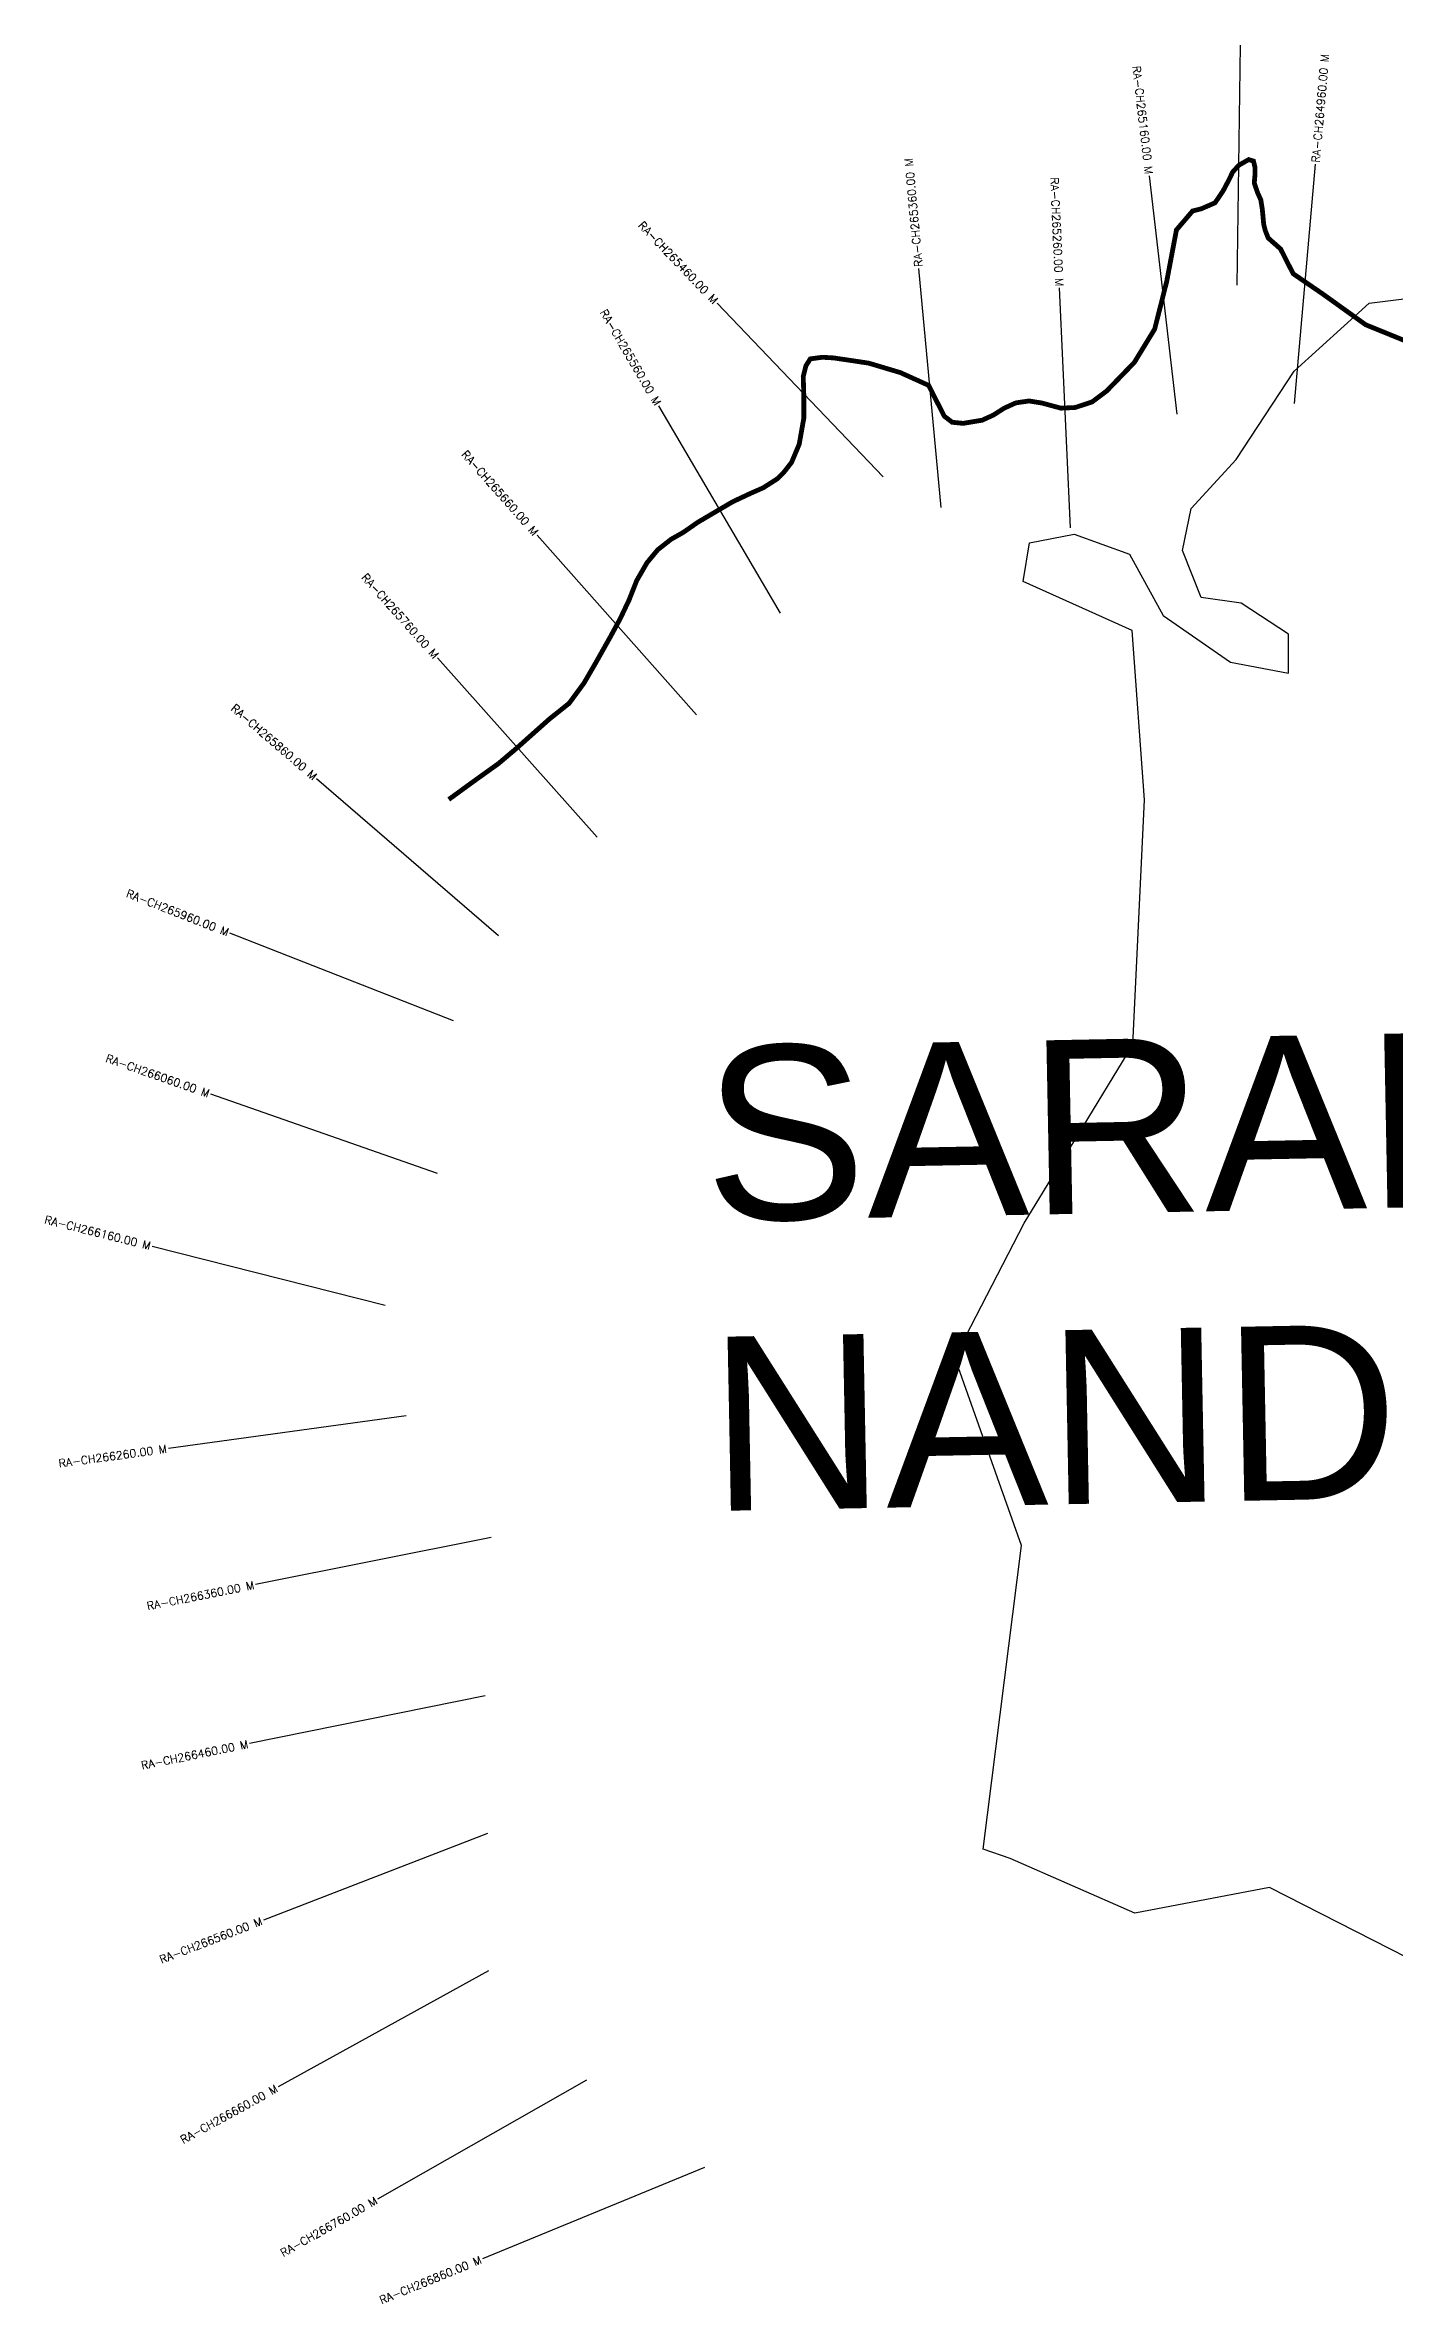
# Model space of a CAD drawing. Header units: metres. Extents: x 279200 to 280953, y 2031321 to 2033660.
# Drawn here: x 279200 to 280043, y 2031321 to 2032732 of the extents above; entities that cross this region are included whole.
import ezdxf
from ezdxf.enums import TextEntityAlignment as Align

# ---------------------------------------------------------------- set-up
doc = ezdxf.new("R2010")
doc.units = ezdxf.units.M
for name, color, linetype in [('CS', 134, 'Continuous'), ('CSMark', 6, 'Continuous'), ('NATURALLY PROTECTED', 3, 'Continuous'), ('VILLAGE NAME', 250, 'Continuous')]:
    doc.layers.add(name, color=color, linetype=linetype)
doc.styles.get("Standard").update_dxf_attribs({"font": 'simplex.shx'})

msp = doc.modelspace()

# ---------------------------------------------------------------- linework, layer by layer
at = {"color": 6, "flags": 128}
msp.add_lwpolyline([(280298.6, 2031410.6), (279964.4, 2031581.1), (279880.4, 2031565), (279802.4, 2031599.1), (279785.6, 2031604.9), (279809.5, 2031794.8), (279767.9, 2031912.1), (279811.1, 2031996.2), (279845.1, 2032051.8), (279879.1, 2032107.5), (279886.4, 2032260.6), (279878.6, 2032366.3), (279810.6, 2032397.1), (279814.5, 2032421.2), (279842.5, 2032426.6), (279876.9, 2032414), (279898, 2032375.8), (279940, 2032346.7), (279976.3, 2032339.8), (279976.2, 2032364), (279946.8, 2032383.4), (279921.8, 2032387.1), (279910.1, 2032416.3), (279915.4, 2032442.7), (279943.5, 2032473.3), (279979.8, 2032528.4), (280026.7, 2032570.9), (280081.9, 2032577.7)], dxfattribs=at)
at = {"layer": 'CS'}
for p, q in [((279944.3, 2032582.1), (279946.3, 2032732.1)), ((279906.8, 2032501.5), (279889.4, 2032650.5)), ((279980, 2032508.3), (279993.1, 2032657.7)), ((279759.4, 2032443.3), (279745.4, 2032592.6)), ((279840.2, 2032430.5), (279833.3, 2032580.4)), ((279723.1, 2032462.5), (279619.4, 2032570.8)), ((279658.9, 2032377.3), (279583.1, 2032506.7)), ((279658.9, 2032377.3), (279583.1, 2032506.7)), ((279606.5, 2032313.7), (279507.1, 2032426)), ((279606.5, 2032313.7), (279507.1, 2032426)), ((279544.6, 2032237.3), (279444.8, 2032349.3)), ((279544.6, 2032237.3), (279444.8, 2032349.3)), ((279482.8, 2032175.6), (279369.3, 2032273.7)), ((279482.8, 2032175.6), (279369.3, 2032273.7)), ((279454.7, 2032122.5), (279315.1, 2032177.2)), ((279454.7, 2032122.5), (279315.1, 2032177.2)), ((279444.8, 2032027.1), (279303.2, 2032076.6)), ((279444.8, 2032027.1), (279303.2, 2032076.6)), ((279412, 2031944.7), (279266.6, 2031981.5)), ((279412, 2031944.7), (279266.6, 2031981.5)), ((279425.3, 2031875.8), (279276.7, 2031855.4)), ((279425.3, 2031875.8), (279276.7, 2031855.4)), ((279478.3, 2031799.7), (279331.2, 2031770.3)), ((279474.5, 2031700.7), (279327.4, 2031670.9)), ((279475.9, 2031614.8), (279336, 2031560.6)), ((279476.6, 2031529), (279345.3, 2031456.4)), ((279537.8, 2031460.6), (279407.4, 2031386.4)), ((279611.6, 2031406), (279472.8, 2031349.1))]:
    msp.add_line(p, q, dxfattribs=at)
at = {"layer": 'NATURALLY PROTECTED', "const_width": 3, "flags": 128}
msp.add_lwpolyline([(280056, 2032544.6), (280024.5, 2032557.4), (279997.6, 2032576.7), (279979.2, 2032589.3), (279971.3, 2032604.8), (279963.6, 2032611.6), (279961.8, 2032616.2), (279960.8, 2032620.1), (279960.4, 2032624.4), (279959.9, 2032629.7), (279959, 2032635.4), (279956.9, 2032640.1), (279954.9, 2032646), (279955.4, 2032651.8), (279955.3, 2032656), (279954.4, 2032659.7), (279951.4, 2032660.6), (279945.3, 2032657.1), (279941.4, 2032652.8), (279938.9, 2032647.6), (279935.4, 2032641), (279930.4, 2032633.6), (279921.9, 2032629.9), (279916.4, 2032628.5), (279906.3, 2032616.7), (279900.2, 2032584.4), (279892.7, 2032554.7), (279880, 2032533.9), (279862.8, 2032516.1), (279853.6, 2032509.2), (279843, 2032505.7), (279834.1, 2032505.3), (279822.3, 2032508.5), (279814.2, 2032509.8), (279806, 2032508.6), (279798.7, 2032505.3), (279792, 2032501), (279785, 2032497.8), (279773.1, 2032495.8), (279766.2, 2032496.5), (279761.3, 2032500.3), (279758.4, 2032506.1), (279756.1, 2032510.4), (279751.6, 2032519.5), (279733.9, 2032527.5), (279714.2, 2032533.4), (279702.3, 2032535.2), (279692.1, 2032536.7), (279685.1, 2032537.1), (279677.6, 2032536.1), (279674.9, 2032531.8), (279673.2, 2032525), (279673.6, 2032512.3), (279673.6, 2032499.3), (279670.7, 2032482.8), (279665.9, 2032471.4), (279661, 2032465.1), (279656.9, 2032461.1), (279648.3, 2032455.6), (279639.5, 2032451.7), (279629.1, 2032446.8), (279607.5, 2032434.1), (279598.3, 2032427.7), (279590.7, 2032423.4), (279582.3, 2032416.8), (279575.6, 2032408.7), (279569.2, 2032397.6), (279564.4, 2032385.4), (279558.7, 2032373.4), (279552.5, 2032362), (279543.5, 2032346), (279536.3, 2032333.6), (279527, 2032320.9), (279514.7, 2032311.1), (279493.8, 2032292.5), (279482.8, 2032283.2), (279466.6, 2032271.6), (279454.4, 2032262.7), (279451.8, 2032260.8)], dxfattribs=at)

# ---------------------------------------------------------------- texts
at = {"layer": 'CSMark'}
for s, rotation, p in [('RA-CH265160.00 M', 276.6648, (279889.2, 2032651.5)), ('RA-CH265260.00 M', 272.6234, (279833.2, 2032581.4)), ('RA-CH265460.00 M', 313.7333, (279618.7, 2032571.6)), ('RA-CH265560.00 M', 300.3597, (279582.6, 2032507.6)), ('RA-CH265560.00 M', 300.3597, (279582.6, 2032507.6)), ('RA-CH265660.00 M', 311.5162, (279506.4, 2032426.8)), ('RA-CH265660.00 M', 311.5162, (279506.4, 2032426.8)), ('RA-CH265760.00 M', 311.6943, (279444.1, 2032350)), ('RA-CH265760.00 M', 311.6943, (279444.1, 2032350)), ('RA-CH265860.00 M', 319.1699, (279368.5, 2032274.4)), ('RA-CH265860.00 M', 319.1699, (279368.5, 2032274.4)), ('RA-CH265960.00 M', 338.6011, (279314.2, 2032177.6)), ('RA-CH265960.00 M', 338.6011, (279314.2, 2032177.6)), ('RA-CH266060.00 M', 340.7277, (279302.2, 2032076.9)), ('RA-CH266060.00 M', 340.7277, (279302.2, 2032076.9)), ('RA-CH266160.00 M', 345.7953, (279265.6, 2031981.8)), ('RA-CH266160.00 M', 345.7953, (279265.6, 2031981.8)), ('RA-CH266260.00 M', 7.8249, (279275.7, 2031855.2)), ('RA-CH266260.00 M', 7.8249, (279275.7, 2031855.2)), ('RA-CH266360.00 M', 11.316, (279330.2, 2031770.1)), ('RA-CH266460.00 M', 11.4531, (279326.5, 2031670.7)), ('RA-CH266560.00 M', 21.1571, (279335, 2031560.3)), ('RA-CH266660.00 M', 28.9646, (279344.4, 2031455.9)), ('RA-CH266760.00 M', 29.6268, (279406.5, 2031385.9)), ('RA-CH266860.00 M', 22.2827, (279471.9, 2031348.7))]:
    msp.add_text(s, height=5, rotation=rotation, dxfattribs=at).set_placement(p, align=Align.MIDDLE_RIGHT)
for s, rotation, p in [('RA-CH264960.00 M', 85.0041, (279993.2, 2032658.7)), ('RA-CH265360.00 M', 95.3498, (279745.3, 2032593.6)), ('RA-CH265360.00 M', 95.3498, (279745.3, 2032593.6))]:
    msp.add_text(s, height=5, rotation=rotation, dxfattribs=at).set_placement(p, align=Align.MIDDLE_LEFT)
at = {"layer": 'VILLAGE NAME', "insert": (279610, 2032106.2), "char_height": 108.748, "attachment_point": 1, "rotation": 1.1028}
msp.add_mtext_dynamic_manual_height_columns('{\\fArial|b0|i0|c0|p34;SARANRE NANDGAON}', width=726.929, gutter_width=543.7, heights=[0], dxfattribs=at)

doc.saveas('drawing.dxf')
